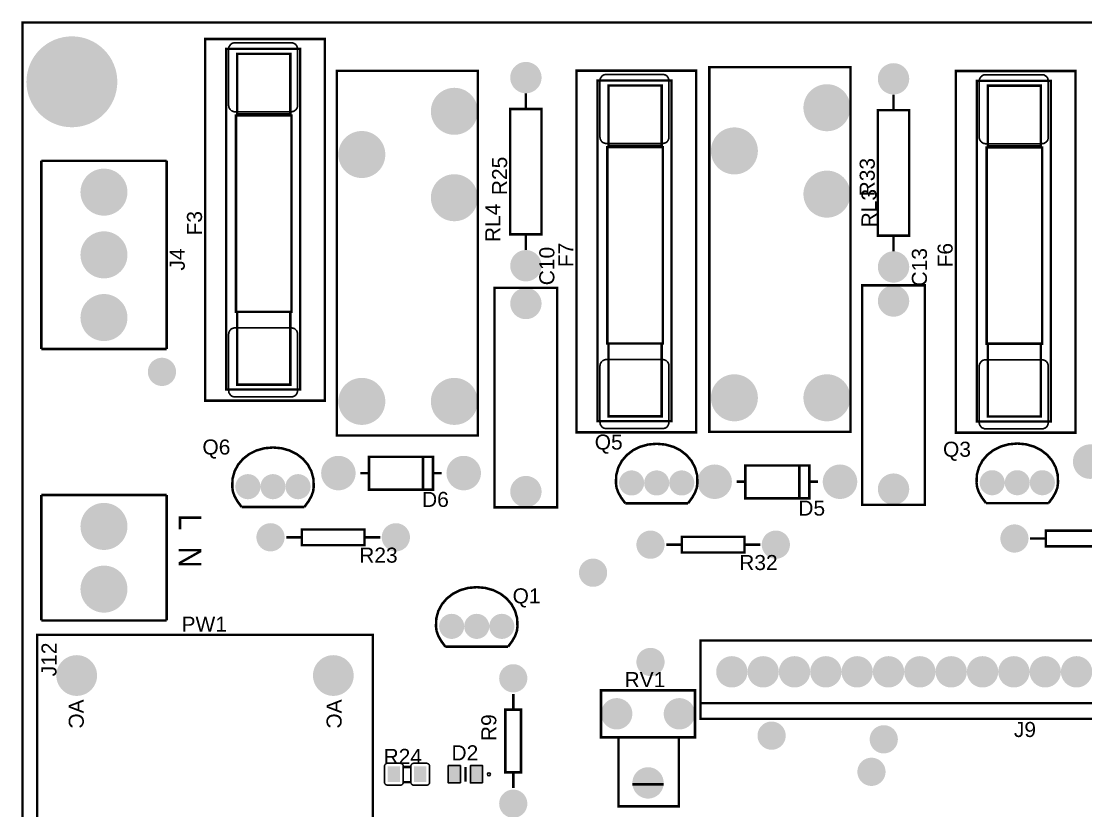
# Model space of a CAD drawing. Header units: inches. Extents: x -3.04 to 3.04, y -2.27 to 2.27.
# Drawn here: x -2.9 to 0.496, y -0.251 to 2.267 of the extents above; entities that cross this region are included whole.
import ezdxf

# ---------------------------------------------------------------- set-up
doc = ezdxf.new("R2010")
doc.units = ezdxf.units.IN
doc.layers.get('0').update_dxf_attribs({"linetype": 'CONTINUOUS'})

# ---------------------------------------------------------------- blocks, each defined once
blk = doc.blocks.new('RPAD')
blk.add_trace([(-0.5, -0.5), (-0.5, 0.5), (0.5, -0.5), (0.5, 0.5)])
blk = doc.blocks.new('EPAD')
at = {"const_width": 0.5}
blk.add_lwpolyline([(-0.25, 0, 1), (0.25, 0, 1)], format="xyb", close=True, dxfattribs=at)

msp = doc.modelspace()

# ---------------------------------------------------------------- linework, layer by layer
for points, const_width in [([(-2.896492, -2.262827), (3.038224, -2.262827), (3.038224, 2.262827), (-2.896492, 2.262827), (-2.896492, -2.262827)], 0.008), ([(-2.896492, -2.262827), (3.038224, -2.262827), (3.038224, 2.262827), (-2.896492, 2.262827), (-2.896492, -2.262827)], 0.008), ([(-2.896492, -2.262827), (3.038224, -2.262827), (3.038224, 2.262827), (-2.896492, 2.262827), (-2.896492, -2.262827)], 0.008), ([(-2.313815, 1.056882), (-1.931925, 1.056882), (-1.931925, 2.210426), (-2.313815, 2.210426), (-2.313815, 1.056882)], 0.008), ([(-2.313815, 1.056882), (-1.931925, 1.056882), (-1.931925, 2.210426), (-2.313815, 2.210426), (-2.313815, 1.056882)], 0.008), ([(-2.313815, 1.056882), (-1.931925, 1.056882), (-1.931925, 2.210426), (-2.313815, 2.210426), (-2.313815, 1.056882)], 0.008), ([(-2.246886, 1.092315), (-2.010665, 1.092315), (-2.010665, 2.17893), (-2.246886, 2.17893), (-2.246886, 1.092315)], 0.008), ([(-2.246886, 1.092315), (-2.010665, 1.092315), (-2.010665, 2.17893), (-2.246886, 2.17893), (-2.246886, 1.092315)], 0.008), ([(-2.246886, 1.092315), (-2.010665, 1.092315), (-2.010665, 2.17893), (-2.246886, 2.17893), (-2.246886, 1.092315)], 0.008), ([(-2.211453, 1.970268), (-2.042161, 1.970268), (-2.042161, 2.163181), (-2.211453, 2.163181), (-2.211453, 1.970268)], 0.008), ([(-2.211453, 1.970268), (-2.042161, 1.970268), (-2.042161, 2.163181), (-2.211453, 2.163181), (-2.211453, 1.970268)], 0.008), ([(-2.211453, 1.970268), (-2.042161, 1.970268), (-2.042161, 2.163181), (-2.211453, 2.163181), (-2.211453, 1.970268)], 0.008), ([(-1.893539, 0.94576), (-1.443539, 0.94576), (-1.443539, 2.108949), (-1.893539, 2.108949), (-1.893539, 0.94576)], 0.008), ([(-1.893539, 0.94576), (-1.443539, 0.94576), (-1.443539, 2.108949), (-1.893539, 2.108949), (-1.893539, 0.94576)], 0.008), ([(-1.893539, 0.94576), (-1.443539, 0.94576), (-1.443539, 2.108949), (-1.893539, 2.108949), (-1.893539, 0.94576)], 0.008), ([(-1.128776, 0.955741), (-0.746886, 0.955741), (-0.746886, 2.109284), (-1.128776, 2.109284), (-1.128776, 0.955741)], 0.008), ([(-1.128776, 0.955741), (-0.746886, 0.955741), (-0.746886, 2.109284), (-1.128776, 2.109284), (-1.128776, 0.955741)], 0.008), ([(-1.128776, 0.955741), (-0.746886, 0.955741), (-0.746886, 2.109284), (-1.128776, 2.109284), (-1.128776, 0.955741)], 0.008), ([(-0.704563, 0.957237), (-0.254563, 0.957237), (-0.254563, 2.120426), (-0.704563, 2.120426), (-0.704563, 0.957237)], 0.008), ([(-0.704563, 0.957237), (-0.254563, 0.957237), (-0.254563, 2.120426), (-0.704563, 2.120426), (-0.704563, 0.957237)], 0.008), ([(-0.704563, 0.957237), (-0.254563, 0.957237), (-0.254563, 2.120426), (-0.704563, 2.120426), (-0.704563, 0.957237)], 0.008), ([(0.081665, 0.954985), (0.463555, 0.954985), (0.463555, 2.108528), (0.081665, 2.108528), (0.081665, 0.954985)], 0.008), ([(0.081665, 0.954985), (0.463555, 0.954985), (0.463555, 2.108528), (0.081665, 2.108528), (0.081665, 0.954985)], 0.008), ([(0.081665, 0.954985), (0.463555, 0.954985), (0.463555, 2.108528), (0.081665, 2.108528), (0.081665, 0.954985)], 0.008), ([(-1.061846, 0.991174), (-0.825626, 0.991174), (-0.825626, 2.077788), (-1.061846, 2.077788), (-1.061846, 0.991174)], 0.008), ([(-1.061846, 0.991174), (-0.825626, 0.991174), (-0.825626, 2.077788), (-1.061846, 2.077788), (-1.061846, 0.991174)], 0.008), ([(-1.061846, 0.991174), (-0.825626, 0.991174), (-0.825626, 2.077788), (-1.061846, 2.077788), (-1.061846, 0.991174)], 0.008), ([(0.148594, 0.990418), (0.384815, 0.990418), (0.384815, 2.077032), (0.148594, 2.077032), (0.148594, 0.990418)], 0.008), ([(0.148594, 0.990418), (0.384815, 0.990418), (0.384815, 2.077032), (0.148594, 2.077032), (0.148594, 0.990418)], 0.008), ([(0.148594, 0.990418), (0.384815, 0.990418), (0.384815, 2.077032), (0.148594, 2.077032), (0.148594, 0.990418)], 0.008), ([(-1.290193, 1.987237), (-1.290193, 2.037237)], 0.008), ([(-1.290193, 1.987237), (-1.290193, 2.037237)], 0.008), ([(-1.290193, 1.987237), (-1.290193, 2.037237)], 0.008), ([(-1.026413, 1.869126), (-0.857122, 1.869126), (-0.857122, 2.06204), (-1.026413, 2.06204), (-1.026413, 1.869126)], 0.008), ([(-1.026413, 1.869126), (-0.857122, 1.869126), (-0.857122, 2.06204), (-1.026413, 2.06204), (-1.026413, 1.869126)], 0.008), ([(-1.026413, 1.869126), (-0.857122, 1.869126), (-0.857122, 2.06204), (-1.026413, 2.06204), (-1.026413, 1.869126)], 0.008), ([(0.184028, 1.86837), (0.353319, 1.86837), (0.353319, 2.061284), (0.184028, 2.061284), (0.184028, 1.86837)], 0.008), ([(0.184028, 1.86837), (0.353319, 1.86837), (0.353319, 2.061284), (0.184028, 2.061284), (0.184028, 1.86837)], 0.008), ([(0.184028, 1.86837), (0.353319, 1.86837), (0.353319, 2.061284), (0.184028, 2.061284), (0.184028, 1.86837)], 0.008), ([(-0.116965, 1.9833), (-0.116965, 2.0333)], 0.008), ([(-0.116965, 1.9833), (-0.116965, 2.0333)], 0.008), ([(-0.116965, 1.9833), (-0.116965, 2.0333)], 0.008), ([(-2.21539, 1.340347), (-2.038224, 1.340347), (-2.038224, 1.966331), (-2.21539, 1.966331), (-2.21539, 1.340347)], 0.008), ([(-2.21539, 1.340347), (-2.038224, 1.340347), (-2.038224, 1.966331), (-2.21539, 1.966331), (-2.21539, 1.340347)], 0.008), ([(-2.21539, 1.340347), (-2.038224, 1.340347), (-2.038224, 1.966331), (-2.21539, 1.966331), (-2.21539, 1.340347)], 0.008), ([(-1.340193, 1.587237), (-1.240193, 1.587237), (-1.240193, 1.987237), (-1.340193, 1.987237), (-1.340193, 1.587237)], 0.008), ([(-1.340193, 1.587237), (-1.240193, 1.587237), (-1.240193, 1.987237), (-1.340193, 1.987237), (-1.340193, 1.587237)], 0.008), ([(-1.340193, 1.587237), (-1.240193, 1.587237), (-1.240193, 1.987237), (-1.340193, 1.987237), (-1.340193, 1.587237)], 0.008), ([(-0.166965, 1.5833), (-0.066965, 1.5833), (-0.066965, 1.9833), (-0.166965, 1.9833), (-0.166965, 1.5833)], 0.008), ([(-0.166965, 1.5833), (-0.066965, 1.5833), (-0.066965, 1.9833), (-0.166965, 1.9833), (-0.166965, 1.5833)], 0.008), ([(-0.166965, 1.5833), (-0.066965, 1.5833), (-0.066965, 1.9833), (-0.166965, 1.9833), (-0.166965, 1.5833)], 0.008), ([(-1.03035, 1.239205), (-0.853185, 1.239205), (-0.853185, 1.865189), (-1.03035, 1.865189), (-1.03035, 1.239205)], 0.008), ([(-1.03035, 1.239205), (-0.853185, 1.239205), (-0.853185, 1.865189), (-1.03035, 1.865189), (-1.03035, 1.239205)], 0.008), ([(-1.03035, 1.239205), (-0.853185, 1.239205), (-0.853185, 1.865189), (-1.03035, 1.865189), (-1.03035, 1.239205)], 0.008), ([(0.180091, 1.238449), (0.357256, 1.238449), (0.357256, 1.864433), (0.180091, 1.864433), (0.180091, 1.238449)], 0.008), ([(0.180091, 1.238449), (0.357256, 1.238449), (0.357256, 1.864433), (0.180091, 1.864433), (0.180091, 1.238449)], 0.008), ([(0.180091, 1.238449), (0.357256, 1.238449), (0.357256, 1.864433), (0.180091, 1.864433), (0.180091, 1.238449)], 0.008), ([(-2.43665, 1.821882), (-2.83665, 1.821882)], 0.008), ([(-2.83665, 1.821882), (-2.83665, 1.221882)], 0.008), ([(-2.43665, 1.821882), (-2.83665, 1.821882)], 0.008), ([(-2.83665, 1.821882), (-2.83665, 1.221882)], 0.008), ([(-2.43665, 1.821882), (-2.83665, 1.821882)], 0.008), ([(-2.83665, 1.821882), (-2.83665, 1.221882)], 0.008), ([(-2.43665, 1.221882), (-2.43665, 1.821882)], 0.008), ([(-2.43665, 1.221882), (-2.43665, 1.821882)], 0.008), ([(-2.43665, 1.221882), (-2.43665, 1.821882)], 0.008), ([(-1.290193, 1.537237), (-1.290193, 1.587237)], 0.008), ([(-1.290193, 1.537237), (-1.290193, 1.587237)], 0.008), ([(-1.290193, 1.537237), (-1.290193, 1.587237)], 0.008), ([(-0.116965, 1.5333), (-0.116965, 1.5833)], 0.008), ([(-0.116965, 1.5333), (-0.116965, 1.5833)], 0.008), ([(-0.116965, 1.5333), (-0.116965, 1.5833)], 0.008), ([(-0.216965, 0.724638), (-0.016965, 0.724638), (-0.016965, 1.424638), (-0.216965, 1.424638), (-0.216965, 0.724638)], 0.008), ([(-0.216965, 0.724638), (-0.016965, 0.724638), (-0.016965, 1.424638), (-0.216965, 1.424638), (-0.216965, 0.724638)], 0.008), ([(-0.216965, 0.724638), (-0.016965, 0.724638), (-0.016965, 1.424638), (-0.216965, 1.424638), (-0.216965, 0.724638)], 0.008), ([(-1.390193, 0.716764), (-1.190193, 0.716764), (-1.190193, 1.416764), (-1.390193, 1.416764), (-1.390193, 0.716764)], 0.008), ([(-1.390193, 0.716764), (-1.190193, 0.716764), (-1.190193, 1.416764), (-1.390193, 1.416764), (-1.390193, 0.716764)], 0.008), ([(-1.390193, 0.716764), (-1.190193, 0.716764), (-1.190193, 1.416764), (-1.390193, 1.416764), (-1.390193, 0.716764)], 0.008), ([(-2.211453, 1.108063), (-2.042161, 1.108063), (-2.042161, 1.340347), (-2.211453, 1.340347), (-2.211453, 1.108063)], 0.008), ([(-2.211453, 1.108063), (-2.042161, 1.108063), (-2.042161, 1.340347), (-2.211453, 1.340347), (-2.211453, 1.108063)], 0.008), ([(-2.211453, 1.108063), (-2.042161, 1.108063), (-2.042161, 1.340347), (-2.211453, 1.340347), (-2.211453, 1.108063)], 0.008), ([(-2.43665, 1.221882), (-2.83665, 1.221882)], 0.008), ([(-2.43665, 1.221882), (-2.83665, 1.221882)], 0.008), ([(-2.43665, 1.221882), (-2.83665, 1.221882)], 0.008), ([(-1.026413, 1.006922), (-0.857122, 1.006922), (-0.857122, 1.239205), (-1.026413, 1.239205), (-1.026413, 1.006922)], 0.008), ([(-1.026413, 1.006922), (-0.857122, 1.006922), (-0.857122, 1.239205), (-1.026413, 1.239205), (-1.026413, 1.006922)], 0.008), ([(-1.026413, 1.006922), (-0.857122, 1.006922), (-0.857122, 1.239205), (-1.026413, 1.239205), (-1.026413, 1.006922)], 0.008), ([(0.184028, 1.006166), (0.353319, 1.006166), (0.353319, 1.238449), (0.184028, 1.238449), (0.184028, 1.006166)], 0.008), ([(0.184028, 1.006166), (0.353319, 1.006166), (0.353319, 1.238449), (0.184028, 1.238449), (0.184028, 1.006166)], 0.008), ([(0.184028, 1.006166), (0.353319, 1.006166), (0.353319, 1.238449), (0.184028, 1.238449), (0.184028, 1.006166)], 0.008), ([(-1.00287, 0.794323), (-1.001834, 0.819881), (-0.995346, 0.843517), (-0.983957, 0.864773), (-0.968222, 0.88319), (-0.948692, 0.898312), (-0.925922, 0.90968), (-0.900463, 0.916836), (-0.87287, 0.919323)], 0.008), ([(-1.00287, 0.794323), (-1.001834, 0.819881), (-0.995346, 0.843517), (-0.983957, 0.864773), (-0.968222, 0.88319), (-0.948692, 0.898312), (-0.925922, 0.90968), (-0.900463, 0.916836), (-0.87287, 0.919323)], 0.008), ([(-1.00287, 0.794323), (-1.001834, 0.819881), (-0.995346, 0.843517), (-0.983957, 0.864773), (-0.968222, 0.88319), (-0.948692, 0.898312), (-0.925922, 0.90968), (-0.900463, 0.916836), (-0.87287, 0.919323)], 0.008), ([(-0.74287, 0.794323), (-0.743906, 0.819881), (-0.750394, 0.843517), (-0.761783, 0.864773), (-0.777519, 0.88319), (-0.797048, 0.898312), (-0.819819, 0.90968), (-0.845277, 0.916836), (-0.87287, 0.919323)], 0.008), ([(-0.74287, 0.794323), (-0.743906, 0.819881), (-0.750394, 0.843517), (-0.761783, 0.864773), (-0.777519, 0.88319), (-0.797048, 0.898312), (-0.819819, 0.90968), (-0.845277, 0.916836), (-0.87287, 0.919323)], 0.008), ([(-0.74287, 0.794323), (-0.743906, 0.819881), (-0.750394, 0.843517), (-0.761783, 0.864773), (-0.777519, 0.88319), (-0.797048, 0.898312), (-0.819819, 0.90968), (-0.845277, 0.916836), (-0.87287, 0.919323)], 0.008), ([(0.147917, 0.795119), (0.148953, 0.820677), (0.155442, 0.844313), (0.16683, 0.865568), (0.182566, 0.883985), (0.202095, 0.899107), (0.224866, 0.910475), (0.250324, 0.917631), (0.277917, 0.920119)], 0.008), ([(0.147917, 0.795119), (0.148953, 0.820677), (0.155442, 0.844313), (0.16683, 0.865568), (0.182566, 0.883985), (0.202095, 0.899107), (0.224866, 0.910475), (0.250324, 0.917631), (0.277917, 0.920119)], 0.008), ([(0.147917, 0.795119), (0.148953, 0.820677), (0.155442, 0.844313), (0.16683, 0.865568), (0.182566, 0.883985), (0.202095, 0.899107), (0.224866, 0.910475), (0.250324, 0.917631), (0.277917, 0.920119)], 0.008), ([(0.407917, 0.795119), (0.406881, 0.820677), (0.400393, 0.844313), (0.389004, 0.865568), (0.373269, 0.883985), (0.353739, 0.899107), (0.330969, 0.910475), (0.305511, 0.917631), (0.277917, 0.920119)], 0.008), ([(0.407917, 0.795119), (0.406881, 0.820677), (0.400393, 0.844313), (0.389004, 0.865568), (0.373269, 0.883985), (0.353739, 0.899107), (0.330969, 0.910475), (0.305511, 0.917631), (0.277917, 0.920119)], 0.008), ([(0.407917, 0.795119), (0.406881, 0.820677), (0.400393, 0.844313), (0.389004, 0.865568), (0.373269, 0.883985), (0.353739, 0.899107), (0.330969, 0.910475), (0.305511, 0.917631), (0.277917, 0.920119)], 0.008), ([(-2.22728, 0.782512), (-2.226244, 0.80807), (-2.219755, 0.831706), (-2.208367, 0.852962), (-2.192631, 0.871379), (-2.173102, 0.886501), (-2.150331, 0.897869), (-2.124873, 0.905025), (-2.09728, 0.907512)], 0.008), ([(-2.22728, 0.782512), (-2.226244, 0.80807), (-2.219755, 0.831706), (-2.208367, 0.852962), (-2.192631, 0.871379), (-2.173102, 0.886501), (-2.150331, 0.897869), (-2.124873, 0.905025), (-2.09728, 0.907512)], 0.008), ([(-2.22728, 0.782512), (-2.226244, 0.80807), (-2.219755, 0.831706), (-2.208367, 0.852962), (-2.192631, 0.871379), (-2.173102, 0.886501), (-2.150331, 0.897869), (-2.124873, 0.905025), (-2.09728, 0.907512)], 0.008), ([(-1.96728, 0.782512), (-1.968315, 0.80807), (-1.974804, 0.831706), (-1.986193, 0.852962), (-2.001928, 0.871379), (-2.021457, 0.886501), (-2.044228, 0.897869), (-2.069686, 0.905025), (-2.09728, 0.907512)], 0.008), ([(-1.96728, 0.782512), (-1.968315, 0.80807), (-1.974804, 0.831706), (-1.986193, 0.852962), (-2.001928, 0.871379), (-2.021457, 0.886501), (-2.044228, 0.897869), (-2.069686, 0.905025), (-2.09728, 0.907512)], 0.008), ([(-1.96728, 0.782512), (-1.968315, 0.80807), (-1.974804, 0.831706), (-1.986193, 0.852962), (-2.001928, 0.871379), (-2.021457, 0.886501), (-2.044228, 0.897869), (-2.069686, 0.905025), (-2.09728, 0.907512)], 0.008), ([(-1.790618, 0.772819), (-1.586618, 0.772819), (-1.586618, 0.877819), (-1.790618, 0.877819), (-1.790618, 0.772819)], 0.008), ([(-1.790618, 0.772819), (-1.586618, 0.772819), (-1.586618, 0.877819), (-1.790618, 0.877819), (-1.790618, 0.772819)], 0.008), ([(-1.790618, 0.772819), (-1.586618, 0.772819), (-1.586618, 0.877819), (-1.790618, 0.877819), (-1.790618, 0.772819)], 0.008), ([(-1.618618, 0.773819), (-1.618618, 0.876819)], 0.008), ([(-1.618618, 0.773819), (-1.618618, 0.876819)], 0.008), ([(-1.618618, 0.773819), (-1.618618, 0.876819)], 0.008), ([(-0.589831, 0.74526), (-0.385831, 0.74526), (-0.385831, 0.85026), (-0.589831, 0.85026), (-0.589831, 0.74526)], 0.008), ([(-0.589831, 0.74526), (-0.385831, 0.74526), (-0.385831, 0.85026), (-0.589831, 0.85026), (-0.589831, 0.74526)], 0.008), ([(-0.589831, 0.74526), (-0.385831, 0.74526), (-0.385831, 0.85026), (-0.589831, 0.85026), (-0.589831, 0.74526)], 0.008), ([(-0.417831, 0.74626), (-0.417831, 0.84926)], 0.008), ([(-0.417831, 0.74626), (-0.417831, 0.84926)], 0.008), ([(-0.417831, 0.74626), (-0.417831, 0.84926)], 0.008), ([(-1.790618, 0.825819), (-1.818618, 0.825819)], 0.008), ([(-1.790618, 0.825819), (-1.818618, 0.825819)], 0.008), ([(-1.790618, 0.825819), (-1.818618, 0.825819)], 0.008), ([(-1.558618, 0.825819), (-1.586618, 0.825819)], 0.008), ([(-1.558618, 0.825819), (-1.586618, 0.825819)], 0.008), ([(-1.558618, 0.825819), (-1.586618, 0.825819)], 0.008), ([(-2.22728, 0.782512), (-2.225405, 0.767434), (-2.21978, 0.751887), (-2.210405, 0.735403), (-2.19728, 0.717512)], 0.008), ([(-2.22728, 0.782512), (-2.225405, 0.767434), (-2.21978, 0.751887), (-2.210405, 0.735403), (-2.19728, 0.717512)], 0.008), ([(-2.22728, 0.782512), (-2.225405, 0.767434), (-2.21978, 0.751887), (-2.210405, 0.735403), (-2.19728, 0.717512)], 0.008), ([(-1.96728, 0.782512), (-1.969154, 0.767434), (-1.97478, 0.751887), (-1.984154, 0.735403), (-1.99728, 0.717512)], 0.008), ([(-1.96728, 0.782512), (-1.969154, 0.767434), (-1.97478, 0.751887), (-1.984154, 0.735403), (-1.99728, 0.717512)], 0.008), ([(-1.96728, 0.782512), (-1.969154, 0.767434), (-1.97478, 0.751887), (-1.984154, 0.735403), (-1.99728, 0.717512)], 0.008), ([(-1.00287, 0.794323), (-1.000995, 0.779245), (-0.99537, 0.763698), (-0.985995, 0.747214), (-0.97287, 0.729323)], 0.008), ([(-1.00287, 0.794323), (-1.000995, 0.779245), (-0.99537, 0.763698), (-0.985995, 0.747214), (-0.97287, 0.729323)], 0.008), ([(-1.00287, 0.794323), (-1.000995, 0.779245), (-0.99537, 0.763698), (-0.985995, 0.747214), (-0.97287, 0.729323)], 0.008), ([(-0.74287, 0.794323), (-0.744745, 0.779245), (-0.75037, 0.763698), (-0.759745, 0.747214), (-0.77287, 0.729323)], 0.008), ([(-0.74287, 0.794323), (-0.744745, 0.779245), (-0.75037, 0.763698), (-0.759745, 0.747214), (-0.77287, 0.729323)], 0.008), ([(-0.74287, 0.794323), (-0.744745, 0.779245), (-0.75037, 0.763698), (-0.759745, 0.747214), (-0.77287, 0.729323)], 0.008), ([(-0.589831, 0.79826), (-0.617831, 0.79826)], 0.008), ([(-0.589831, 0.79826), (-0.617831, 0.79826)], 0.008), ([(-0.589831, 0.79826), (-0.617831, 0.79826)], 0.008), ([(-0.357831, 0.79826), (-0.385831, 0.79826)], 0.008), ([(-0.357831, 0.79826), (-0.385831, 0.79826)], 0.008), ([(-0.357831, 0.79826), (-0.385831, 0.79826)], 0.008), ([(0.147917, 0.795119), (0.149792, 0.780041), (0.155417, 0.764494), (0.164792, 0.748009), (0.177917, 0.730119)], 0.008), ([(0.147917, 0.795119), (0.149792, 0.780041), (0.155417, 0.764494), (0.164792, 0.748009), (0.177917, 0.730119)], 0.008), ([(0.147917, 0.795119), (0.149792, 0.780041), (0.155417, 0.764494), (0.164792, 0.748009), (0.177917, 0.730119)], 0.008), ([(0.407917, 0.795119), (0.406043, 0.780041), (0.400417, 0.764494), (0.391043, 0.748009), (0.377917, 0.730119)], 0.008), ([(0.407917, 0.795119), (0.406043, 0.780041), (0.400417, 0.764494), (0.391043, 0.748009), (0.377917, 0.730119)], 0.008), ([(0.407917, 0.795119), (0.406043, 0.780041), (0.400417, 0.764494), (0.391043, 0.748009), (0.377917, 0.730119)], 0.008), ([(-2.43665, 0.755741), (-2.83665, 0.755741)], 0.008), ([(-2.83665, 0.755741), (-2.83665, 0.355741)], 0.008), ([(-2.43665, 0.755741), (-2.83665, 0.755741)], 0.008), ([(-2.83665, 0.755741), (-2.83665, 0.355741)], 0.008), ([(-2.43665, 0.755741), (-2.83665, 0.755741)], 0.008), ([(-2.83665, 0.755741), (-2.83665, 0.355741)], 0.008), ([(-2.43665, 0.755741), (-2.43665, 0.355741)], 0.008), ([(-2.43665, 0.755741), (-2.43665, 0.355741)], 0.008), ([(-2.43665, 0.755741), (-2.43665, 0.355741)], 0.008), ([(-2.19728, 0.717512), (-1.99728, 0.717512)], 0.008), ([(-2.19728, 0.717512), (-1.99728, 0.717512)], 0.008), ([(-2.19728, 0.717512), (-1.99728, 0.717512)], 0.008), ([(-0.97287, 0.729323), (-0.77287, 0.729323)], 0.008), ([(-0.97287, 0.729323), (-0.77287, 0.729323)], 0.008), ([(-0.97287, 0.729323), (-0.77287, 0.729323)], 0.008), ([(0.177917, 0.730119), (0.377917, 0.730119)], 0.008), ([(0.177917, 0.730119), (0.377917, 0.730119)], 0.008), ([(0.177917, 0.730119), (0.377917, 0.730119)], 0.008), ([(-2.005154, 0.596095), (-1.805154, 0.596095), (-1.805154, 0.646095), (-2.005154, 0.646095), (-2.005154, 0.596095)], 0.008), ([(-2.005154, 0.596095), (-1.805154, 0.596095), (-1.805154, 0.646095), (-2.005154, 0.646095), (-2.005154, 0.596095)], 0.008), ([(-2.005154, 0.596095), (-1.805154, 0.596095), (-1.805154, 0.646095), (-2.005154, 0.646095), (-2.005154, 0.596095)], 0.008), ([(0.368862, 0.592158), (0.568862, 0.592158), (0.568862, 0.642158), (0.368862, 0.642158), (0.368862, 0.592158)], 0.008), ([(0.368862, 0.592158), (0.568862, 0.592158), (0.568862, 0.642158), (0.368862, 0.642158), (0.368862, 0.592158)], 0.008), ([(0.368862, 0.592158), (0.568862, 0.592158), (0.568862, 0.642158), (0.368862, 0.642158), (0.368862, 0.592158)], 0.008), ([(-2.005154, 0.621095), (-2.055154, 0.621095)], 0.008), ([(-2.005154, 0.621095), (-2.055154, 0.621095)], 0.008), ([(-2.005154, 0.621095), (-2.055154, 0.621095)], 0.008), ([(-1.755154, 0.621095), (-1.805154, 0.621095)], 0.008), ([(-1.755154, 0.621095), (-1.805154, 0.621095)], 0.008), ([(-1.755154, 0.621095), (-1.805154, 0.621095)], 0.008), ([(-0.792555, 0.572473), (-0.592555, 0.572473), (-0.592555, 0.622473), (-0.792555, 0.622473), (-0.792555, 0.572473)], 0.008), ([(-0.792555, 0.572473), (-0.592555, 0.572473), (-0.592555, 0.622473), (-0.792555, 0.622473), (-0.792555, 0.572473)], 0.008), ([(-0.792555, 0.572473), (-0.592555, 0.572473), (-0.592555, 0.622473), (-0.792555, 0.622473), (-0.792555, 0.572473)], 0.008), ([(0.368862, 0.617158), (0.318862, 0.617158)], 0.008), ([(0.368862, 0.617158), (0.318862, 0.617158)], 0.008), ([(0.368862, 0.617158), (0.318862, 0.617158)], 0.008), ([(-0.792555, 0.597473), (-0.842555, 0.597473)], 0.008), ([(-0.792555, 0.597473), (-0.842555, 0.597473)], 0.008), ([(-0.792555, 0.597473), (-0.842555, 0.597473)], 0.008), ([(-0.542555, 0.597473), (-0.592555, 0.597473)], 0.008), ([(-0.542555, 0.597473), (-0.592555, 0.597473)], 0.008), ([(-0.542555, 0.597473), (-0.592555, 0.597473)], 0.008), ([(-1.577098, 0.336969), (-1.576063, 0.362527), (-1.569574, 0.386163), (-1.558185, 0.407419), (-1.54245, 0.425836), (-1.52292, 0.440957), (-1.50015, 0.452325), (-1.474692, 0.459482), (-1.447098, 0.461969)], 0.008), ([(-1.577098, 0.336969), (-1.576063, 0.362527), (-1.569574, 0.386163), (-1.558185, 0.407419), (-1.54245, 0.425836), (-1.52292, 0.440957), (-1.50015, 0.452325), (-1.474692, 0.459482), (-1.447098, 0.461969)], 0.008), ([(-1.577098, 0.336969), (-1.576063, 0.362527), (-1.569574, 0.386163), (-1.558185, 0.407419), (-1.54245, 0.425836), (-1.52292, 0.440957), (-1.50015, 0.452325), (-1.474692, 0.459482), (-1.447098, 0.461969)], 0.008), ([(-1.317098, 0.336969), (-1.318134, 0.362527), (-1.324623, 0.386163), (-1.336011, 0.407419), (-1.351747, 0.425836), (-1.371276, 0.440957), (-1.394047, 0.452325), (-1.419505, 0.459482), (-1.447098, 0.461969)], 0.008), ([(-1.317098, 0.336969), (-1.318134, 0.362527), (-1.324623, 0.386163), (-1.336011, 0.407419), (-1.351747, 0.425836), (-1.371276, 0.440957), (-1.394047, 0.452325), (-1.419505, 0.459482), (-1.447098, 0.461969)], 0.008), ([(-1.317098, 0.336969), (-1.318134, 0.362527), (-1.324623, 0.386163), (-1.336011, 0.407419), (-1.351747, 0.425836), (-1.371276, 0.440957), (-1.394047, 0.452325), (-1.419505, 0.459482), (-1.447098, 0.461969)], 0.008), ([(-2.43665, 0.355741), (-2.83665, 0.355741)], 0.008), ([(-2.43665, 0.355741), (-2.83665, 0.355741)], 0.008), ([(-2.43665, 0.355741), (-2.83665, 0.355741)], 0.008), ([(-1.577098, 0.336969), (-1.575224, 0.321891), (-1.569598, 0.306344), (-1.560224, 0.289859), (-1.547098, 0.271969)], 0.008), ([(-1.577098, 0.336969), (-1.575224, 0.321891), (-1.569598, 0.306344), (-1.560224, 0.289859), (-1.547098, 0.271969)], 0.008), ([(-1.577098, 0.336969), (-1.575224, 0.321891), (-1.569598, 0.306344), (-1.560224, 0.289859), (-1.547098, 0.271969)], 0.008), ([(-1.317098, 0.336969), (-1.318973, 0.321891), (-1.324598, 0.306344), (-1.333973, 0.289859), (-1.347098, 0.271969)], 0.008), ([(-1.317098, 0.336969), (-1.318973, 0.321891), (-1.324598, 0.306344), (-1.333973, 0.289859), (-1.347098, 0.271969)], 0.008), ([(-1.317098, 0.336969), (-1.318973, 0.321891), (-1.324598, 0.306344), (-1.333973, 0.289859), (-1.347098, 0.271969)], 0.008), ([(-2.849602, -1.752929), (-1.778736, -1.752929), (-1.778736, 0.310063), (-2.849602, 0.310063), (-2.849602, -1.752929)], 0.008), ([(-2.849602, -1.752929), (-1.778736, -1.752929), (-1.778736, 0.310063), (-2.849602, 0.310063), (-2.849602, -1.752929)], 0.008), ([(-2.849602, -1.752929), (-1.778736, -1.752929), (-1.778736, 0.310063), (-2.849602, 0.310063), (-2.849602, -1.752929)], 0.008), ([(-1.547098, 0.271969), (-1.347098, 0.271969)], 0.008), ([(-1.547098, 0.271969), (-1.347098, 0.271969)], 0.008), ([(-1.547098, 0.271969), (-1.347098, 0.271969)], 0.008), ([(-0.732925, 0.041961), (1.367075, 0.041961), (1.367075, 0.291961), (-0.732925, 0.291961), (-0.732925, 0.041961)], 0.008), ([(-0.732925, 0.041961), (1.367075, 0.041961), (1.367075, 0.291961), (-0.732925, 0.291961), (-0.732925, 0.041961)], 0.008), ([(-0.732925, 0.041961), (1.367075, 0.041961), (1.367075, 0.291961), (-0.732925, 0.291961), (-0.732925, 0.041961)], 0.008), ([(-1.050429, -0.016897), (-0.750429, -0.016897), (-0.750429, 0.133103), (-1.050429, 0.133103), (-1.050429, -0.016897)], 0.008), ([(-1.050429, -0.016897), (-0.750429, -0.016897), (-0.750429, 0.133103), (-1.050429, 0.133103), (-1.050429, -0.016897)], 0.008), ([(-1.050429, -0.016897), (-0.750429, -0.016897), (-0.750429, 0.133103), (-1.050429, 0.133103), (-1.050429, -0.016897)], 0.008), ([(-1.330539, 0.071323), (-1.330539, 0.121323)], 0.008), ([(-1.330539, 0.071323), (-1.330539, 0.121323)], 0.008), ([(-1.330539, 0.071323), (-1.330539, 0.121323)], 0.008), ([(-1.355539, -0.128677), (-1.305539, -0.128677), (-1.305539, 0.071323), (-1.355539, 0.071323), (-1.355539, -0.128677)], 0.008), ([(-1.355539, -0.128677), (-1.305539, -0.128677), (-1.305539, 0.071323), (-1.355539, 0.071323), (-1.355539, -0.128677)], 0.008), ([(-1.355539, -0.128677), (-1.305539, -0.128677), (-1.305539, 0.071323), (-1.355539, 0.071323), (-1.355539, -0.128677)], 0.008), ([(1.367075, 0.091961), (-0.732925, 0.091961)], 0.008), ([(1.367075, 0.091961), (-0.732925, 0.091961)], 0.008), ([(1.367075, 0.091961), (-0.732925, 0.091961)], 0.008), ([(-0.994917, -0.237173), (-0.802004, -0.237173), (-0.802004, -0.0167), (-0.994917, -0.0167), (-0.994917, -0.237173)], 0.008), ([(-0.994917, -0.237173), (-0.802004, -0.237173), (-0.802004, -0.0167), (-0.994917, -0.0167), (-0.994917, -0.237173)], 0.008), ([(-0.994917, -0.237173), (-0.802004, -0.237173), (-0.802004, -0.0167), (-0.994917, -0.0167), (-0.994917, -0.237173)], 0.008), ([(-1.682453, -0.111811), (-1.655453, -0.111811)], 0.008), ([(-1.682453, -0.111811), (-1.655453, -0.111811)], 0.008), ([(-1.682453, -0.111811), (-1.655453, -0.111811)], 0.008), ([(-1.483106, -0.158433), (-1.483106, -0.111189)], 0.007874), ([(-1.483106, -0.158433), (-1.483106, -0.111189)], 0.007874), ([(-1.483106, -0.158433), (-1.483106, -0.111189)], 0.007874), ([(-1.330539, -0.178677), (-1.330539, -0.128677)], 0.008), ([(-1.330539, -0.178677), (-1.330539, -0.128677)], 0.008), ([(-1.330539, -0.178677), (-1.330539, -0.128677)], 0.008), ([(-1.682453, -0.159811), (-1.654453, -0.159811)], 0.008), ([(-1.682453, -0.159811), (-1.654453, -0.159811)], 0.008), ([(-1.682453, -0.159811), (-1.654453, -0.159811)], 0.008), ([(-0.850429, -0.166897), (-0.950429, -0.166897)], 0.008), ([(-0.850429, -0.166897), (-0.950429, -0.166897)], 0.008), ([(-0.850429, -0.166897), (-0.950429, -0.166897)], 0.008)]:
    msp.add_lwpolyline(points, dxfattribs=dict(const_width=const_width))
for points in [[(-2.238776, 1.998378), (-2.238776, 2.178378), (-2.238674, 2.180457), (-2.238378, 2.182468), (-2.237894, 2.184402), (-2.237233, 2.18625), (-2.236403, 2.188002), (-2.235414, 2.18965), (-2.234274, 2.191185), (-2.232994, 2.192597), (-2.231582, 2.193878), (-2.230048, 2.195017), (-2.228399, 2.196006), (-2.226647, 2.196835), (-2.224799, 2.197497), (-2.222865, 2.19798), (-2.220854, 2.198277), (-2.218776, 2.198378), (-2.038776, 2.198378), (-2.036697, 2.198277), (-2.034686, 2.19798), (-2.032752, 2.197497), (-2.030904, 2.196835), (-2.029152, 2.196006), (-2.027504, 2.195017), (-2.025969, 2.193878), (-2.024557, 2.192597), (-2.023277, 2.191185), (-2.022137, 2.18965), (-2.021148, 2.188002), (-2.020319, 2.18625), (-2.019657, 2.184402), (-2.019174, 2.182468), (-2.018877, 2.180457), (-2.018776, 2.178378), (-2.018776, 1.998378), (-2.018877, 1.9963), (-2.019174, 1.994289), (-2.019657, 1.992355), (-2.020319, 1.990507), (-2.021148, 1.988755), (-2.022137, 1.987106), (-2.023277, 1.985572), (-2.024557, 1.984159), (-2.025969, 1.982879), (-2.027504, 1.98174), (-2.029152, 1.980751), (-2.030904, 1.979921), (-2.032752, 1.97926), (-2.034686, 1.978776), (-2.036697, 1.97848), (-2.038776, 1.978378), (-2.218776, 1.978378), (-2.220854, 1.97848), (-2.222865, 1.978776), (-2.224799, 1.97926), (-2.226647, 1.979921), (-2.228399, 1.980751), (-2.230048, 1.98174), (-2.231582, 1.982879), (-2.232994, 1.984159), (-2.234274, 1.985572), (-2.235414, 1.987106), (-2.236403, 1.988755), (-2.237233, 1.990507), (-2.237894, 1.992355), (-2.238378, 1.994289), (-2.238674, 1.9963), (-2.238776, 1.998378)], [(-1.053736, 1.897237), (-1.053736, 2.077237), (-1.053635, 2.079315), (-1.053338, 2.081326), (-1.052855, 2.08326), (-1.052193, 2.085108), (-1.051363, 2.08686), (-1.050374, 2.088509), (-1.049235, 2.090043), (-1.047955, 2.091456), (-1.046543, 2.092736), (-1.045008, 2.093875), (-1.04336, 2.094864), (-1.041607, 2.095694), (-1.039759, 2.096355), (-1.037826, 2.096839), (-1.035815, 2.097135), (-1.033736, 2.097237), (-0.853736, 2.097237), (-0.851657, 2.097135), (-0.849647, 2.096839), (-0.847713, 2.096355), (-0.845865, 2.095694), (-0.844113, 2.094864), (-0.842464, 2.093875), (-0.84093, 2.092736), (-0.839517, 2.091456), (-0.838237, 2.090043), (-0.837098, 2.088509), (-0.836109, 2.08686), (-0.835279, 2.085108), (-0.834618, 2.08326), (-0.834134, 2.081326), (-0.833837, 2.079315), (-0.833736, 2.077237), (-0.833736, 1.897237), (-0.833837, 1.895158), (-0.834134, 1.893147), (-0.834618, 1.891213), (-0.835279, 1.889365), (-0.836109, 1.887613), (-0.837098, 1.885965), (-0.838237, 1.88443), (-0.839517, 1.883018), (-0.84093, 1.881737), (-0.842464, 1.880598), (-0.844113, 1.879609), (-0.845865, 1.87878), (-0.847713, 1.878118), (-0.849647, 1.877635), (-0.851657, 1.877338), (-0.853736, 1.877237), (-1.033736, 1.877237), (-1.035815, 1.877338), (-1.037826, 1.877635), (-1.039759, 1.878118), (-1.041607, 1.87878), (-1.04336, 1.879609), (-1.045008, 1.880598), (-1.046543, 1.881737), (-1.047955, 1.883018), (-1.049235, 1.88443), (-1.050374, 1.885965), (-1.051363, 1.887613), (-1.052193, 1.889365), (-1.052855, 1.891213), (-1.053338, 1.893147), (-1.053635, 1.895158), (-1.053736, 1.897237)], [(0.156705, 1.896481), (0.156705, 2.076481), (0.156806, 2.078559), (0.157103, 2.08057), (0.157586, 2.082504), (0.158248, 2.084352), (0.159078, 2.086104), (0.160067, 2.087753), (0.161206, 2.089287), (0.162486, 2.0907), (0.163898, 2.09198), (0.165433, 2.093119), (0.167081, 2.094108), (0.168833, 2.094938), (0.170681, 2.095599), (0.172615, 2.096083), (0.174626, 2.09638), (0.176705, 2.096481), (0.356705, 2.096481), (0.358783, 2.09638), (0.360794, 2.096083), (0.362728, 2.095599), (0.364576, 2.094938), (0.366328, 2.094108), (0.367977, 2.093119), (0.369511, 2.09198), (0.370924, 2.0907), (0.372204, 2.089287), (0.373343, 2.087753), (0.374332, 2.086104), (0.375162, 2.084352), (0.375823, 2.082504), (0.376307, 2.08057), (0.376604, 2.078559), (0.376705, 2.076481), (0.376705, 1.896481), (0.376604, 1.894402), (0.376307, 1.892391), (0.375823, 1.890457), (0.375162, 1.888609), (0.374332, 1.886857), (0.373343, 1.885209), (0.372204, 1.883674), (0.370924, 1.882262), (0.369511, 1.880981), (0.367977, 1.879843), (0.366328, 1.878854), (0.364576, 1.878024), (0.362728, 1.877362), (0.360794, 1.876879), (0.358783, 1.876582), (0.356705, 1.876481), (0.176705, 1.876481), (0.174626, 1.876582), (0.172615, 1.876879), (0.170681, 1.877362), (0.168833, 1.878024), (0.167081, 1.878854), (0.165433, 1.879843), (0.163898, 1.880981), (0.162486, 1.882262), (0.161206, 1.883674), (0.160067, 1.885209), (0.159078, 1.886857), (0.158248, 1.888609), (0.157586, 1.890457), (0.157103, 1.892391), (0.156806, 1.894402), (0.156705, 1.896481)], [(-2.238776, 1.08893), (-2.238776, 1.26893), (-2.238674, 1.271008), (-2.238378, 1.273019), (-2.237894, 1.274953), (-2.237233, 1.276801), (-2.236403, 1.278553), (-2.235414, 1.280202), (-2.234274, 1.281736), (-2.232994, 1.283148), (-2.231582, 1.284429), (-2.230048, 1.285568), (-2.228399, 1.286557), (-2.226647, 1.287387), (-2.224799, 1.288048), (-2.222865, 1.288531), (-2.220854, 1.288828), (-2.218776, 1.28893), (-2.038776, 1.28893), (-2.036697, 1.288828), (-2.034686, 1.288531), (-2.032752, 1.288048), (-2.030904, 1.287387), (-2.029152, 1.286557), (-2.027504, 1.285568), (-2.025969, 1.284429), (-2.024557, 1.283148), (-2.023277, 1.281736), (-2.022137, 1.280202), (-2.021148, 1.278553), (-2.020319, 1.276801), (-2.019657, 1.274953), (-2.019174, 1.273019), (-2.018877, 1.271008), (-2.018776, 1.26893), (-2.018776, 1.08893), (-2.018877, 1.086851), (-2.019174, 1.08484), (-2.019657, 1.082906), (-2.020319, 1.081058), (-2.021148, 1.079306), (-2.022137, 1.077657), (-2.023277, 1.076123), (-2.024557, 1.074711), (-2.025969, 1.07343), (-2.027504, 1.072291), (-2.029152, 1.071302), (-2.030904, 1.070472), (-2.032752, 1.069811), (-2.034686, 1.069328), (-2.036697, 1.069031), (-2.038776, 1.06893), (-2.218776, 1.06893), (-2.220854, 1.069031), (-2.222865, 1.069328), (-2.224799, 1.069811), (-2.226647, 1.070472), (-2.228399, 1.071302), (-2.230048, 1.072291), (-2.231582, 1.07343), (-2.232994, 1.074711), (-2.234274, 1.076123), (-2.235414, 1.077657), (-2.236403, 1.079306), (-2.237233, 1.081058), (-2.237894, 1.082906), (-2.238378, 1.08484), (-2.238674, 1.086851), (-2.238776, 1.08893)], [(-1.053736, 0.987788), (-1.053736, 1.167788), (-1.053635, 1.169867), (-1.053338, 1.171877), (-1.052855, 1.173811), (-1.052193, 1.175659), (-1.051363, 1.177411), (-1.050374, 1.17906), (-1.049235, 1.180594), (-1.047955, 1.182007), (-1.046543, 1.183287), (-1.045008, 1.184426), (-1.04336, 1.185415), (-1.041607, 1.186245), (-1.039759, 1.186906), (-1.037826, 1.18739), (-1.035815, 1.187687), (-1.033736, 1.187788), (-0.853736, 1.187788), (-0.851657, 1.187687), (-0.849647, 1.18739), (-0.847713, 1.186906), (-0.845865, 1.186245), (-0.844113, 1.185415), (-0.842464, 1.184426), (-0.84093, 1.183287), (-0.839517, 1.182007), (-0.838237, 1.180594), (-0.837098, 1.17906), (-0.836109, 1.177411), (-0.835279, 1.175659), (-0.834618, 1.173811), (-0.834134, 1.171877), (-0.833837, 1.169867), (-0.833736, 1.167788), (-0.833736, 0.987788), (-0.833837, 0.985709), (-0.834134, 0.983698), (-0.834618, 0.981765), (-0.835279, 0.979917), (-0.836109, 0.978164), (-0.837098, 0.976516), (-0.838237, 0.974981), (-0.839517, 0.973569), (-0.84093, 0.972289), (-0.842464, 0.97115), (-0.844113, 0.970161), (-0.845865, 0.969331), (-0.847713, 0.968669), (-0.849647, 0.968186), (-0.851657, 0.967889), (-0.853736, 0.967788), (-1.033736, 0.967788), (-1.035815, 0.967889), (-1.037826, 0.968186), (-1.039759, 0.968669), (-1.041607, 0.969331), (-1.04336, 0.970161), (-1.045008, 0.97115), (-1.046543, 0.972289), (-1.047955, 0.973569), (-1.049235, 0.974981), (-1.050374, 0.976516), (-1.051363, 0.978164), (-1.052193, 0.979917), (-1.052855, 0.981765), (-1.053338, 0.983698), (-1.053635, 0.985709), (-1.053736, 0.987788)], [(0.156705, 0.987032), (0.156705, 1.167032), (0.156806, 1.169111), (0.157103, 1.171121), (0.157586, 1.173055), (0.158248, 1.174903), (0.159078, 1.176656), (0.160067, 1.178304), (0.161206, 1.179839), (0.162486, 1.181251), (0.163898, 1.182531), (0.165433, 1.18367), (0.167081, 1.184659), (0.168833, 1.185489), (0.170681, 1.18615), (0.172615, 1.186634), (0.174626, 1.186931), (0.176705, 1.187032), (0.356705, 1.187032), (0.358783, 1.186931), (0.360794, 1.186634), (0.362728, 1.18615), (0.364576, 1.185489), (0.366328, 1.184659), (0.367977, 1.18367), (0.369511, 1.182531), (0.370924, 1.181251), (0.372204, 1.179839), (0.373343, 1.178304), (0.374332, 1.176656), (0.375162, 1.174903), (0.375823, 1.173055), (0.376307, 1.171121), (0.376604, 1.169111), (0.376705, 1.167032), (0.376705, 0.987032), (0.376604, 0.984953), (0.376307, 0.982943), (0.375823, 0.981009), (0.375162, 0.979161), (0.374332, 0.977408), (0.373343, 0.97576), (0.372204, 0.974225), (0.370924, 0.972813), (0.369511, 0.971533), (0.367977, 0.970394), (0.366328, 0.969405), (0.364576, 0.968575), (0.362728, 0.967913), (0.360794, 0.96743), (0.358783, 0.967133), (0.356705, 0.967032), (0.176705, 0.967032), (0.174626, 0.967133), (0.172615, 0.96743), (0.170681, 0.967913), (0.168833, 0.968575), (0.167081, 0.969405), (0.165433, 0.970394), (0.163898, 0.971533), (0.162486, 0.972813), (0.161206, 0.974225), (0.160067, 0.97576), (0.159078, 0.977408), (0.158248, 0.979161), (0.157586, 0.981009), (0.157103, 0.982943), (0.156806, 0.984953), (0.156705, 0.987032)], [(-1.731453, -0.099811), (-1.691453, -0.099811), (-1.690413, -0.099861), (-1.689408, -0.100009), (-1.688441, -0.100252), (-1.687517, -0.100582), (-1.686641, -0.100997), (-1.685817, -0.101492), (-1.685049, -0.102061), (-1.684343, -0.102701), (-1.683703, -0.103407), (-1.683134, -0.104175), (-1.682639, -0.104999), (-1.682224, -0.105875), (-1.681894, -0.106799), (-1.681652, -0.107766), (-1.681503, -0.108771), (-1.681453, -0.109811), (-1.681453, -0.159811), (-1.681503, -0.16085), (-1.681652, -0.161855), (-1.681894, -0.162822), (-1.682224, -0.163746), (-1.682639, -0.164622), (-1.683134, -0.165446), (-1.683703, -0.166214), (-1.684343, -0.16692), (-1.685049, -0.16756), (-1.685817, -0.16813), (-1.686641, -0.168624), (-1.687517, -0.169039), (-1.688441, -0.16937), (-1.689408, -0.169612), (-1.690413, -0.16976), (-1.691453, -0.169811), (-1.731453, -0.169811), (-1.732492, -0.16976), (-1.733497, -0.169612), (-1.734464, -0.16937), (-1.735388, -0.169039), (-1.736265, -0.168624), (-1.737089, -0.16813), (-1.737856, -0.16756), (-1.738562, -0.16692), (-1.739202, -0.166214), (-1.739772, -0.165446), (-1.740266, -0.164622), (-1.740681, -0.163746), (-1.741012, -0.162822), (-1.741254, -0.161855), (-1.741402, -0.16085), (-1.741453, -0.159811), (-1.741453, -0.109811), (-1.741402, -0.108771), (-1.741254, -0.107766), (-1.741012, -0.106799), (-1.740681, -0.105875), (-1.740266, -0.104999), (-1.739772, -0.104175), (-1.739202, -0.103407), (-1.738562, -0.102701), (-1.737856, -0.102061), (-1.737089, -0.101492), (-1.736265, -0.100997), (-1.735388, -0.100582), (-1.734464, -0.100252), (-1.733497, -0.100009), (-1.732492, -0.099861), (-1.731453, -0.099811)], [(-1.647453, -0.099811), (-1.607453, -0.099811), (-1.606413, -0.099861), (-1.605408, -0.100009), (-1.604441, -0.100252), (-1.603517, -0.100582), (-1.602641, -0.100997), (-1.601817, -0.101492), (-1.601049, -0.102061), (-1.600343, -0.102701), (-1.599703, -0.103407), (-1.599134, -0.104175), (-1.598639, -0.104999), (-1.598224, -0.105875), (-1.597894, -0.106799), (-1.597652, -0.107766), (-1.597503, -0.108771), (-1.597453, -0.109811), (-1.597453, -0.159811), (-1.597503, -0.16085), (-1.597652, -0.161855), (-1.597894, -0.162822), (-1.598224, -0.163746), (-1.598639, -0.164622), (-1.599134, -0.165446), (-1.599703, -0.166214), (-1.600343, -0.16692), (-1.601049, -0.16756), (-1.601817, -0.16813), (-1.602641, -0.168624), (-1.603517, -0.169039), (-1.604441, -0.16937), (-1.605408, -0.169612), (-1.606413, -0.16976), (-1.607453, -0.169811), (-1.647453, -0.169811), (-1.648492, -0.16976), (-1.649497, -0.169612), (-1.650464, -0.16937), (-1.651388, -0.169039), (-1.652265, -0.168624), (-1.653089, -0.16813), (-1.653856, -0.16756), (-1.654562, -0.16692), (-1.655202, -0.166214), (-1.655772, -0.165446), (-1.656266, -0.164622), (-1.656681, -0.163746), (-1.657012, -0.162822), (-1.657254, -0.161855), (-1.657402, -0.16085), (-1.657453, -0.159811), (-1.657453, -0.109811), (-1.657402, -0.108771), (-1.657254, -0.107766), (-1.657012, -0.106799), (-1.656681, -0.105875), (-1.656266, -0.104999), (-1.655772, -0.104175), (-1.655202, -0.103407), (-1.654562, -0.102701), (-1.653856, -0.102061), (-1.653089, -0.101492), (-1.652265, -0.100997), (-1.651388, -0.100582), (-1.650464, -0.100252), (-1.649497, -0.100009), (-1.648492, -0.099861), (-1.647453, -0.099811)], [(-1.499039, -0.162311), (-1.538039, -0.162311), (-1.538039, -0.107311), (-1.499039, -0.107311), (-1.499039, -0.162311)], [(-1.428173, -0.162311), (-1.467173, -0.162311), (-1.467173, -0.107311), (-1.428173, -0.107311), (-1.428173, -0.162311)]]:
    msp.add_lwpolyline(points, close=True)
msp.add_circle((-1.408303, -0.134811), 0.004921)
msp.add_circle((-1.408303, -0.134811), 0.004921)
msp.add_circle((-1.408303, -0.134811), 0.004921)

# ---------------------------------------------------------------- block references
for name, p, xscale, yscale in [('EPAD', (-2.739012, 2.073851), 0.29, 0.29), ('EPAD', (-1.290193, 2.087237), 0.1, 0.1), ('EPAD', (-0.116965, 2.0833), 0.1, 0.1), ('EPAD', (-1.518539, 1.979697), 0.15, 0.15), ('EPAD', (-0.329563, 1.991174), 0.15, 0.15), ('EPAD', (-1.813815, 1.841902), 0.15, 0.15), ('EPAD', (-0.624839, 1.853378), 0.15, 0.15), ('EPAD', (-2.63665, 1.721882), 0.15, 0.15), ('EPAD', (-1.518539, 1.704107), 0.15, 0.15), ('EPAD', (-0.329563, 1.715583), 0.15, 0.15), ('EPAD', (-2.63665, 1.521882), 0.15, 0.15), ('EPAD', (-1.290193, 1.487237), 0.1, 0.1), ('EPAD', (-0.116965, 1.4833), 0.1, 0.1), ('EPAD', (-2.63665, 1.321882), 0.15, 0.15), ('EPAD', (-1.290193, 1.366764), 0.1, 0.1), ('EPAD', (-0.116965, 1.374638), 0.1, 0.1), ('EPAD', (-2.45161, 1.148654), 0.09, 0.09), ('EPAD', (-1.813815, 1.0545), 0.15, 0.15), ('EPAD', (-1.518539, 1.0545), 0.15, 0.15), ('EPAD', (-0.624839, 1.065977), 0.15, 0.15), ('EPAD', (-0.329563, 1.065977), 0.15, 0.15), ('EPAD', (0.510484, 0.862363), 0.11, 0.11), ('EPAD', (-1.888618, 0.825819), 0.11, 0.11), ('EPAD', (-1.488618, 0.825819), 0.11, 0.11), ('EPAD', (-0.687831, 0.79826), 0.11, 0.11), ('EPAD', (-0.287831, 0.79826), 0.11, 0.11), ('EPAD', (-2.17728, 0.782512), 0.08, 0.08), ('EPAD', (-2.09728, 0.782512), 0.08, 0.08), ('EPAD', (-2.01728, 0.782512), 0.08, 0.08), ('EPAD', (-1.290193, 0.766764), 0.1, 0.1), ('EPAD', (-0.95287, 0.794323), 0.08, 0.08), ('EPAD', (-0.87287, 0.794323), 0.08, 0.08), ('EPAD', (-0.79287, 0.794323), 0.08, 0.08), ('EPAD', (-0.116965, 0.774638), 0.1, 0.1), ('EPAD', (0.197917, 0.795119), 0.08, 0.08), ('EPAD', (0.277917, 0.795119), 0.08, 0.08), ('EPAD', (0.357917, 0.795119), 0.08, 0.08), ('EPAD', (-2.63665, 0.655741), 0.15, 0.15), ('EPAD', (-2.105154, 0.621095), 0.09, 0.09), ('EPAD', (-1.705154, 0.621095), 0.09, 0.09), ('EPAD', (0.268862, 0.617158), 0.09, 0.09), ('EPAD', (-0.892555, 0.597473), 0.09, 0.09), ('EPAD', (-0.492555, 0.597473), 0.09, 0.09), ('EPAD', (-1.075843, 0.508065), 0.09, 0.09), ('EPAD', (-2.63665, 0.455741), 0.15, 0.15), ('EPAD', (-1.527098, 0.336969), 0.08, 0.08), ('EPAD', (-1.447098, 0.336969), 0.08, 0.08), ('EPAD', (-1.367098, 0.336969), 0.08, 0.08), ('EPAD', (-2.723618, 0.180142), 0.13, 0.13), ('EPAD', (-1.90472, 0.180142), 0.13, 0.13), ('EPAD', (-0.892555, 0.223457), 0.09, 0.09), ('EPAD', (-0.632925, 0.191961), 0.1, 0.1), ('EPAD', (-0.532925, 0.191961), 0.1, 0.1), ('EPAD', (-0.432925, 0.191961), 0.1, 0.1), ('EPAD', (-0.332925, 0.191961), 0.1, 0.1), ('EPAD', (-0.232925, 0.191961), 0.1, 0.1), ('EPAD', (-0.132925, 0.191961), 0.1, 0.1), ('EPAD', (-0.032925, 0.191961), 0.1, 0.1), ('EPAD', (0.067075, 0.191961), 0.1, 0.1), ('EPAD', (0.167075, 0.191961), 0.1, 0.1), ('EPAD', (0.267075, 0.191961), 0.1, 0.1), ('EPAD', (0.367075, 0.191961), 0.1, 0.1), ('EPAD', (0.467075, 0.191961), 0.1, 0.1), ('EPAD', (-1.330539, 0.171323), 0.09, 0.09), ('EPAD', (-1.000429, 0.058103), 0.1, 0.1), ('EPAD', (-0.800429, 0.058103), 0.1, 0.1), ('EPAD', (-0.506017, -0.011644), 0.09, 0.09), ('EPAD', (-0.148158, -0.02335), 0.09, 0.09), ('EPAD', (-0.187459, -0.126937), 0.09, 0.09), ('RPAD', (-1.711453, -0.134811), 0.04, 0.05), ('RPAD', (-1.627453, -0.134811), 0.04, 0.05), ('EPAD', (-0.900429, -0.16237), 0.1, 0.1), ('EPAD', (-1.330539, -0.228677), 0.09, 0.09)]:
    msp.add_blockref(name, p, dxfattribs=dict(xscale=xscale, yscale=yscale))
at = {"xscale": 0.039, "yscale": 0.055, "rotation": 180}
for p in [(-1.518539, -0.134811), (-1.447673, -0.134811)]:
    msp.add_blockref('RPAD', p, dxfattribs=at)

# ---------------------------------------------------------------- texts
for s, height, rotation, width, p in [('R25', 0.048, 90, 1.041667, (-1.350193, 1.712237)), ('R25', 0.048, 90, 1.041667, (-1.350193, 1.712237)), ('R25', 0.048, 90, 1.041667, (-1.350193, 1.712237)), ('R33', 0.048, 90, 1.041667, (-0.176965, 1.7083)), ('R33', 0.048, 90, 1.041667, (-0.176965, 1.7083)), ('R33', 0.048, 90, 1.041667, (-0.176965, 1.7083)), ('RL3', 0.048, 90, 1.041667, (-0.171256, 1.6095)), ('RL3', 0.048, 90, 1.041667, (-0.171256, 1.6095)), ('RL3', 0.048, 90, 1.041667, (-0.171256, 1.6095)), ('RL4', 0.048, 90, 1.041667, (-1.372043, 1.562591)), ('RL4', 0.048, 90, 1.041667, (-1.372043, 1.562591)), ('RL4', 0.048, 90, 1.041667, (-1.372043, 1.562591)), ('F3', 0.048, 90, 1.041667, (-2.323815, 1.583654)), ('F3', 0.048, 90, 1.041667, (-2.323815, 1.583654)), ('F3', 0.048, 90, 1.041667, (-2.323815, 1.583654)), ('J4', 0.048, 90, 1.041667, (-2.37865, 1.471882)), ('J4', 0.048, 90, 1.041667, (-2.37865, 1.471882)), ('J4', 0.048, 90, 1.041667, (-2.37865, 1.471882)), ('C10', 0.048, 90, 1.041667, (-1.199406, 1.424835)), ('C10', 0.048, 90, 1.041667, (-1.199406, 1.424835)), ('C10', 0.048, 90, 1.041667, (-1.199406, 1.424835)), ('F7', 0.048, 90, 1.041667, (-1.138776, 1.482512)), ('F7', 0.048, 90, 1.041667, (-1.138776, 1.482512)), ('F7', 0.048, 90, 1.041667, (-1.138776, 1.482512)), ('C13', 0.048, 90, 1.041667, (-0.010429, 1.420898)), ('C13', 0.048, 90, 1.041667, (-0.010429, 1.420898)), ('C13', 0.048, 90, 1.041667, (-0.010429, 1.420898)), ('F6', 0.048, 90, 1.041667, (0.071665, 1.481756)), ('F6', 0.048, 90, 1.041667, (0.071665, 1.481756)), ('F6', 0.048, 90, 1.041667, (0.071665, 1.481756)), ('L  N', 0.072, 270, 0.972222, (-2.398177, 0.695307)), ('L  N', 0.072, 270, 0.972222, (-2.398177, 0.695307)), ('L  N', 0.072, 270, 0.972222, (-2.398177, 0.695307)), ('J12', 0.048, 90, 1.041667, (-2.788098, 0.177591)), ('J12', 0.048, 90, 1.041667, (-2.788098, 0.177591)), ('J12', 0.048, 90, 1.041667, (-2.788098, 0.177591)), ('R9', 0.048, 90, 1.041667, (-1.384476, -0.029015)), ('R9', 0.048, 90, 1.041667, (-1.384476, -0.029015)), ('R9', 0.048, 90, 1.041667, (-1.384476, -0.029015))]:
    msp.add_text(s, height=height, rotation=rotation, dxfattribs=dict(width=width)).set_placement(p)
at = {"width": 1.041667}
for s, p in [('Q6', (-2.322476, 0.884969)), ('Q6', (-2.322476, 0.884969)), ('Q6', (-2.322476, 0.884969)), ('Q5', (-1.070508, 0.900717)), ('Q5', (-1.070508, 0.900717)), ('Q5', (-1.070508, 0.900717)), ('Q3', (0.040909, 0.87789)), ('Q3', (0.040909, 0.87789)), ('Q3', (0.040909, 0.87789)), ('D6', (-1.621618, 0.717819)), ('D6', (-1.621618, 0.717819)), ('D6', (-1.621618, 0.717819)), ('D5', (-0.420831, 0.69026)), ('D5', (-0.420831, 0.69026)), ('D5', (-0.420831, 0.69026)), ('R23', (-1.822154, 0.540095)), ('R23', (-1.822154, 0.540095)), ('R23', (-1.822154, 0.540095)), ('R32', (-0.609555, 0.516473)), ('R32', (-0.609555, 0.516473)), ('R32', (-0.609555, 0.516473)), ('Q1', (-1.332618, 0.410213)), ('Q1', (-1.332618, 0.410213)), ('Q1', (-1.332618, 0.410213)), ('PW1', (-2.389169, 0.320063)), ('PW1', (-2.389169, 0.320063)), ('PW1', (-2.389169, 0.320063)), ('RV1', (-0.975429, 0.143103)), ('RV1', (-0.975429, 0.143103)), ('RV1', (-0.975429, 0.143103)), ('J9', (0.267075, -0.016039)), ('J9', (0.267075, -0.016039)), ('J9', (0.267075, -0.016039)), ('R24', (-1.744453, -0.101811)), ('R24', (-1.744453, -0.101811)), ('R24', (-1.744453, -0.101811)), ('D2', (-1.527693, -0.090385)), ('D2', (-1.527693, -0.090385)), ('D2', (-1.527693, -0.090385))]:
    msp.add_text(s, height=0.048, dxfattribs=at).set_placement(p)
at = {"text_generation_flag": 2, "width": 1.041667}
for p in [(-2.701106, 0.104056), (-2.701106, 0.104056), (-2.701106, 0.104056), (-1.878272, 0.104056), (-1.878272, 0.104056), (-1.878272, 0.104056)]:
    msp.add_text('AC', height=0.048, rotation=-270, dxfattribs=at).set_placement(p)

doc.saveas('drawing.dxf')
